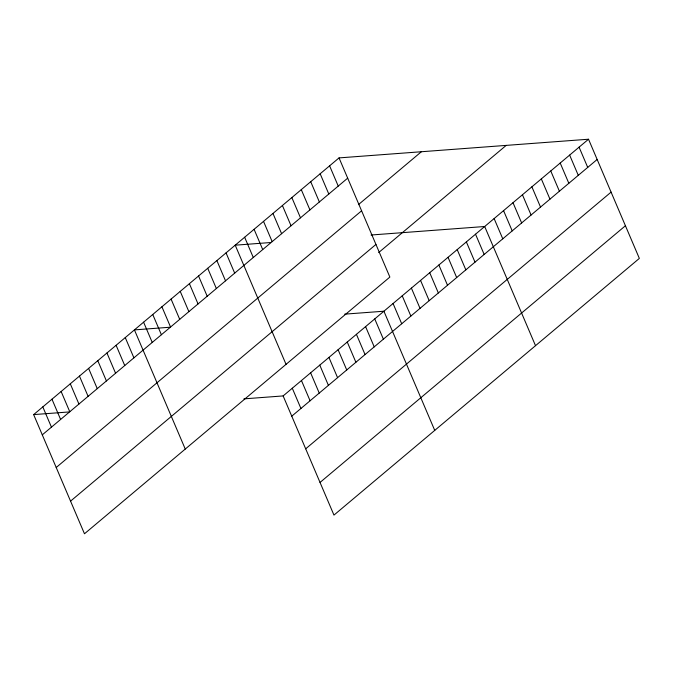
<?xml version="1.0" encoding="UTF-8"?>
<svg xmlns="http://www.w3.org/2000/svg" width="673" height="673" viewBox="0 0 673 673"><rect width="100%" height="100%" fill="white"/><g stroke="black" fill="none" stroke-linecap="round" stroke-linejoin="round"><path stroke-width="1.01" d="M339.041 157.903L389.869 277.074L84.478 533.773L33.65 414.602L339.041 157.903L588.522 139.227L639.35 258.398L333.959 515.097L283.131 395.926L243.92 398.862M42.29 434.851L347.68 178.16M358.44 204.634L421.374 151.745M56.212 467.499L361.603 210.8M70.556 501.133L375.946 244.434M378.689 252.56L506.197 145.393M283.131 395.926L588.522 139.227M291.762 416.175L597.161 159.476M305.685 448.824L611.084 192.125M320.028 482.448L625.427 225.749M270.496 242.541L235.214 245.182L286.042 364.354M371.059 235.012L484.686 226.507L535.515 345.67M169.714 327.255L134.432 329.896L185.26 449.059M344.702 314.148L383.904 311.22L434.733 430.384M33.65 414.602L68.932 411.96M579.083 147.16L587.722 167.409M569.644 155.101L578.284 175.35M560.205 163.034L568.836 183.283M550.766 170.967L559.398 191.216M541.328 178.9L549.959 199.149M531.889 186.833L540.52 207.082M522.441 194.766L531.081 215.015M513.003 202.699L521.642 222.956M503.564 210.641L512.203 230.889M494.125 218.574L502.765 238.822M475.525 234.204L484.165 254.453M466.364 241.91L475.003 262.159M457.203 249.607L465.842 269.856M448.041 257.313L456.681 277.562M438.88 265.011L447.511 285.259M429.719 272.708L438.35 292.965M420.558 280.414L429.189 300.663M411.396 288.111L420.028 308.36M402.227 295.817L410.867 316.066M393.066 303.515L401.705 323.763M329.602 165.844L338.241 186.093M320.163 173.777L328.803 194.026M374.743 318.918L383.383 339.167M310.724 181.71L319.364 201.959M365.582 326.615L374.222 346.873M301.285 189.643L309.925 209.892M356.421 334.321L365.06 354.57M291.846 197.576L300.486 217.825M347.26 342.019L355.899 362.267M282.408 205.509L291.047 225.758M338.098 349.724L346.738 369.973M272.969 213.45L281.608 233.699M328.937 357.422L337.577 377.671M263.53 221.383L272.17 241.632M319.776 365.128L328.416 385.377M254.091 229.316L262.722 249.565M310.615 372.825L319.246 393.074M244.652 237.249L253.284 257.498M301.454 380.523L310.085 400.772M292.292 388.228L300.924 408.477M226.052 252.888L234.684 273.137M216.883 260.586L225.522 280.834M207.721 268.283L216.361 288.54M198.56 275.989L207.2 296.238M189.399 283.686L198.039 303.935M180.238 291.392L188.877 311.641M171.077 299.09L179.716 319.339M161.915 306.795L170.555 327.044M152.754 314.493L161.394 334.742M143.593 322.19L152.233 342.439M125.271 337.594L133.902 357.843M116.109 345.299L124.741 365.548M106.948 352.997L115.579 373.246M97.787 360.694L106.418 380.952M88.617 368.4L97.257 388.649M79.456 376.098L88.096 396.347M70.295 383.803L78.934 404.052M61.134 391.501L69.773 411.75M51.972 399.207L60.612 419.456M42.811 406.904L51.451 427.153"/></g></svg>
